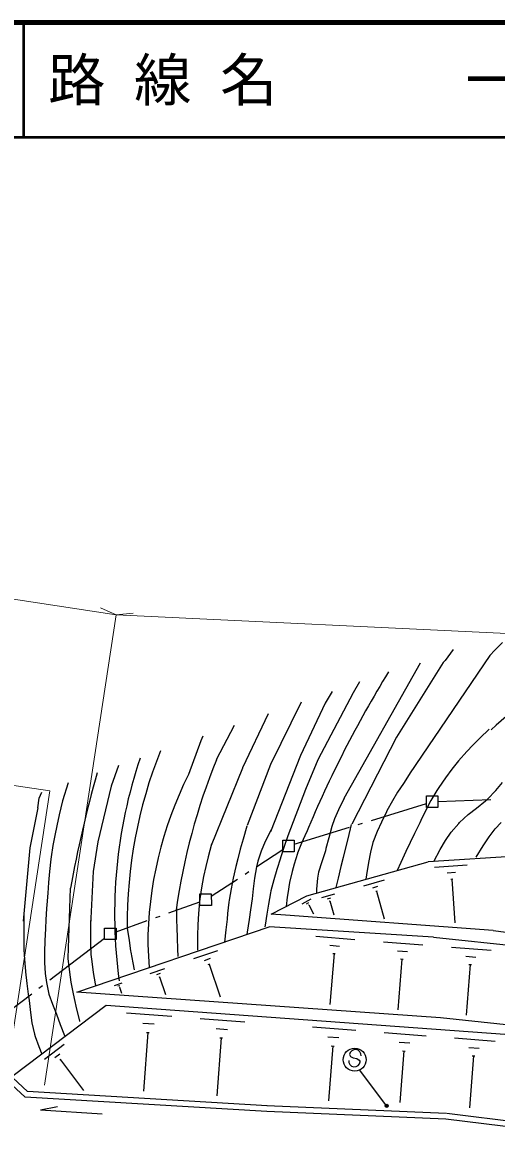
# Model space of a CAD drawing. Units: millimetres, scale not verified. Extents: x 40000 to 680000, y 20000 to 380000.
# Drawn here: x 178157 to 219449, y 281874 to 380000 of the extents above; entities that cross this region are included whole.
import ezdxf
from ezdxf.enums import TextEntityAlignment as Align

# ---------------------------------------------------------------- set-up
doc = ezdxf.new("R2010")
doc.units = ezdxf.units.MM
doc.header["$LTSCALE"] = 1000
for name, color, linetype, lineweight in [('M-BGD', 7, 'Continuous', 25), ('M-BMK-ROW', 30, 'Continuous', 25), ('M-STR-HTXT', 7, 'Continuous', 13), ('M-STR-STRC', 7, 'Continuous', 25), ('M-TTL', 2, 'Continuous', 140), ('M-TTL-LINE', 7, 'Continuous', 50)]:
    doc.layers.add(name, color=color, linetype=linetype, lineweight=lineweight)
doc.layers.add('M-TTL-TXT', color=7, linetype='Continuous')
doc.styles.add('ＭＳ ゴシック', font='')
doc.styles.get('ＭＳ ゴシック').set_extended_font_data('MS Gothic')

msp = doc.modelspace()

# ---------------------------------------------------------------- linework, layer by layer
at = {"layer": 'M-BGD'}
for p, q in [((219976, 325957), (219346, 325324)), ((219976, 325957), (219346, 325324)), ((218856, 324841), (211879, 314519)), ((218856, 324841), (211879, 314519)), ((215676, 325366), (214986, 324412)), ((215676, 325366), (214986, 324412)), ((219346, 325324), (218846, 324821)), ((219346, 325324), (218846, 324821)), ((212811, 324167), (206139, 312372)), ((212811, 324167), (206139, 312372)), ((214796, 324241), (210749, 317705)), ((214796, 324241), (210749, 317705)), ((214996, 324432), (214796, 324241)), ((214996, 324432), (214796, 324241)), ((207521, 322531), (206961, 321587)), ((207521, 322531), (206961, 321587)), ((206961, 321587), (203885, 315736)), ((206961, 321587), (203885, 315736)), ((205136, 321704), (204527, 320670)), ((205136, 321704), (204527, 320670)), ((202431, 320766), (199765, 315326)), ((202431, 320766), (199765, 315326)), ((204527, 320670), (202371, 316113)), ((204527, 320670), (202371, 316113)), ((199545, 319767), (197330, 315040)), ((199545, 319767), (197330, 315040)), ((196600, 318748), (195042, 315757)), ((196600, 318748), (195042, 315757)), ((218819, 318414), (217999, 317641)), ((218819, 318414), (217999, 317641)), ((193695, 317398), (192619, 314468)), ((193695, 317398), (192619, 314468)), ((193875, 317800), (193695, 317398)), ((193875, 317800), (193695, 317398)), ((210749, 317705), (206855, 310127)), ((210749, 317705), (206855, 310127)), ((217378, 317028), (216858, 316465)), ((217378, 317028), (216858, 316465)), ((217999, 317641), (217378, 317028)), ((217999, 317641), (217378, 317028)), ((202371, 316113), (199748, 309470)), ((202371, 316113), (199748, 309470)), ((216858, 316465), (216148, 315671)), ((216858, 316465), (216148, 315671)), ((186511, 315247), (185873, 313441)), ((186511, 315247), (185873, 313441)), ((197330, 315020), (194587, 308286)), ((197330, 315020), (194587, 308286)), ((197330, 315040), (197330, 315020)), ((197330, 315040), (197330, 315020)), ((199765, 315326), (197721, 310007)), ((199765, 315326), (197721, 310007)), ((203885, 315736), (202818, 313146)), ((203885, 315736), (202818, 313146)), ((216148, 315671), (215558, 314938)), ((216148, 315671), (215558, 314938)), ((211999, 314700), (211339, 313686)), ((211999, 314700), (211339, 313686)), ((215008, 314185), (214428, 313342)), ((215008, 314185), (214428, 313342)), ((215558, 314938), (215008, 314185)), ((215558, 314938), (215008, 314185)), ((182132, 313734), (181645, 312159)), ((182132, 313734), (181645, 312159)), ((185873, 313441), (184730, 308606)), ((185873, 313441), (184730, 308606)), ((202818, 313146), (201273, 309123)), ((202818, 313146), (201273, 309123)), ((211339, 313686), (210830, 312913)), ((211339, 313686), (210830, 312913)), ((214258, 313081), (213719, 312187)), ((214258, 313081), (213719, 312187)), ((214428, 313342), (214258, 313081)), ((214428, 313342), (214258, 313081)), ((218672, 312318), (219392, 313061)), ((218672, 312318), (219392, 313061)), ((219392, 313061), (219982, 313765)), ((219392, 313061), (219982, 313765)), ((179480, 311553), (179609, 312395)), ((179480, 311553), (179609, 312395)), ((179609, 312395), (179848, 312937)), ((179609, 312395), (179848, 312937)), ((181645, 312159), (181356, 310945)), ((181645, 312159), (181356, 310945)), ((206169, 312412), (205689, 311398)), ((206169, 312412), (205689, 311398)), ((210390, 312180), (209911, 311297)), ((210390, 312180), (209911, 311297)), ((210830, 312913), (210390, 312180)), ((210830, 312913), (210390, 312180)), ((213719, 312187), (213299, 311364)), ((213719, 312187), (213299, 311364)), ((217721, 311534), (218501, 312157)), ((217721, 311534), (218501, 312157)), ((218501, 312157), (218672, 312318)), ((218501, 312157), (218672, 312318)), ((179480, 311553), (178806, 308062)), ((179480, 311553), (178806, 308062)), ((205689, 311398), (205350, 310595)), ((205689, 311398), (205350, 310595)), ((209871, 311216), (209422, 310323)), ((209871, 311216), (209422, 310323)), ((209911, 311297), (209871, 311216)), ((209911, 311297), (209871, 311216)), ((213299, 311364), (212870, 310461)), ((213299, 311364), (212870, 310461)), ((216990, 310981), (217721, 311534)), ((216990, 310981), (217721, 311534)), ((181356, 310945), (181138, 309982)), ((181356, 310945), (181138, 309982)), ((205350, 310595), (205111, 309923)), ((205350, 310595), (205111, 309923)), ((206785, 310107), (206487, 308873)), ((206785, 310107), (206487, 308873)), ((209422, 310323), (209042, 309490)), ((209422, 310323), (209042, 309490)), ((212760, 310260), (212301, 309337)), ((212760, 310260), (212301, 309337)), ((212870, 310461), (212760, 310260)), ((212870, 310461), (212760, 310260)), ((215499, 309444), (216159, 310207)), ((215499, 309444), (216159, 310207)), ((216159, 310207), (216230, 310277)), ((216159, 310207), (216230, 310277)), ((216230, 310277), (216990, 310981)), ((216230, 310277), (216990, 310981)), ((219349, 309723), (219849, 310295)), ((219349, 309723), (219849, 310295)), ((180959, 309140), (180801, 308277)), ((180959, 309140), (180801, 308277)), ((181138, 309982), (180959, 309140)), ((181138, 309982), (180959, 309140)), ((197711, 309977), (197373, 308834)), ((197711, 309977), (197373, 308834)), ((199818, 309641), (199309, 308617)), ((199818, 309641), (199309, 308617)), ((201273, 309123), (200924, 308099)), ((201273, 309123), (200924, 308099)), ((202906, 309447), (202457, 308483)), ((202906, 309447), (202457, 308483)), ((205111, 309923), (204832, 308950)), ((205111, 309923), (204832, 308950)), ((209042, 309490), (208683, 308527)), ((209042, 309490), (208683, 308527)), ((212301, 309337), (211922, 308554)), ((212301, 309337), (211922, 308554)), ((215000, 308721), (215499, 309444)), ((215000, 308721), (215499, 309444)), ((218799, 309020), (219349, 309723)), ((218799, 309020), (219349, 309723)), ((180801, 308277), (180652, 307284)), ((180801, 308277), (180652, 307284)), ((184730, 308606), (184305, 306008)), ((184730, 308606), (184305, 306008)), ((194627, 308397), (194328, 307293)), ((194627, 308397), (194328, 307293)), ((197373, 308834), (197124, 307971)), ((197373, 308834), (197124, 307971)), ((199309, 308617), (198949, 307784)), ((199309, 308617), (198949, 307784)), ((202457, 308483), (202118, 307610)), ((202457, 308483), (202118, 307610)), ((204832, 308950), (204594, 308017)), ((204832, 308950), (204594, 308017)), ((206487, 308873), (206268, 307970)), ((206487, 308873), (206268, 307970)), ((208683, 308527), (208465, 307684)), ((208683, 308527), (208465, 307684)), ((211922, 308554), (211553, 307761)), ((211922, 308554), (211553, 307761)), ((214530, 307918), (215000, 308721)), ((214530, 307918), (215000, 308721)), ((217690, 307273), (218289, 308256)), ((217690, 307273), (218289, 308256)), ((218289, 308256), (218799, 309020)), ((218289, 308256), (218799, 309020)), ((178806, 308062), (178218, 301674)), ((178806, 308062), (178218, 301674)), ((180652, 307284), (180623, 307073)), ((180652, 307284), (180623, 307073)), ((194328, 307293), (194119, 306450)), ((194328, 307293), (194119, 306450)), ((197124, 307971), (196905, 307118)), ((197124, 307971), (196905, 307118)), ((198949, 307784), (198660, 306921)), ((198949, 307784), (198660, 306921)), ((200635, 307186), (200316, 306183)), ((200635, 307186), (200316, 306183)), ((200645, 307216), (200635, 307186)), ((200645, 307216), (200635, 307186)), ((200924, 308099), (200645, 307216)), ((200924, 308099), (200645, 307216)), ((202108, 307580), (201809, 306647)), ((202108, 307580), (201809, 306647)), ((202118, 307610), (202108, 307580)), ((202118, 307610), (202108, 307580)), ((204544, 307816), (204225, 306853)), ((204544, 307816), (204225, 306853)), ((204594, 308017), (204544, 307816)), ((204594, 308017), (204544, 307816)), ((206089, 307228), (205900, 306445)), ((206089, 307228), (205900, 306445)), ((206268, 307970), (206089, 307228)), ((206268, 307970), (206089, 307228)), ((208465, 307684), (208306, 306791)), ((208465, 307684), (208306, 306791)), ((211553, 307761), (211113, 306807)), ((211553, 307761), (211113, 306807)), ((226001, 307661), (213490, 306863)), ((226001, 307661), (213490, 306863)), ((213981, 306894), (214530, 307918)), ((213981, 306894), (214530, 307918)), ((180623, 307073), (180495, 306000)), ((180623, 307073), (180495, 306000)), ((194119, 306450), (193931, 305568)), ((194119, 306450), (193931, 305568)), ((196736, 306436), (196508, 305423)), ((196736, 306436), (196508, 305423)), ((196905, 307118), (196736, 306436)), ((196905, 307118), (196736, 306436)), ((198541, 306430), (198353, 305417)), ((198541, 306430), (198353, 305417)), ((198660, 306921), (198541, 306430)), ((198660, 306921), (198541, 306430)), ((200316, 306183), (200048, 305300)), ((200316, 306183), (200048, 305300)), ((201809, 306647), (201640, 306025)), ((201809, 306647), (201640, 306025)), ((202928, 303892), (213490, 306863)), ((202928, 303892), (213490, 306863)), ((204225, 306853), (203956, 305960)), ((204225, 306853), (203956, 305960)), ((205900, 306445), (205662, 305442)), ((205900, 306445), (205662, 305442)), ((208306, 306791), (208138, 305708)), ((208306, 306791), (208138, 305708)), ((211113, 306807), (210794, 306105)), ((211113, 306807), (210794, 306105)), ((214062, 306403), (216909, 306579)), ((214062, 306403), (216909, 306579)), ((180495, 306000), (180416, 305068)), ((180495, 306000), (180416, 305068)), ((184305, 306008), (184074, 301356)), ((184305, 306008), (184074, 301356)), ((193931, 305568), (193742, 304575)), ((193931, 305568), (193742, 304575)), ((196508, 305423), (196329, 304510)), ((196508, 305423), (196329, 304510)), ((198353, 305417), (198265, 304504)), ((198353, 305417), (198265, 304504)), ((200048, 305300), (199799, 304327)), ((200048, 305300), (199799, 304327)), ((201640, 306025), (201412, 305042)), ((201640, 306025), (201412, 305042)), ((203857, 305418), (203759, 304476)), ((203857, 305418), (203759, 304476)), ((203956, 305960), (203857, 305418)), ((203956, 305960), (203857, 305418)), ((205662, 305442), (205463, 304610)), ((205662, 305442), (205463, 304610)), ((207889, 304765), (209693, 305280)), ((207889, 304765), (209693, 305280)), ((208138, 305708), (208079, 305347)), ((208138, 305708), (208079, 305347)), ((215166, 305904), (215878, 305945)), ((215166, 305904), (215878, 305945)), ((215468, 305343), (215648, 305363)), ((215468, 305343), (215648, 305363)), ((215558, 305353), (215807, 301544)), ((215558, 305353), (215807, 301544)), ((180416, 305068), (180348, 304135)), ((180416, 305068), (180348, 304135)), ((182322, 304550), (182095, 298474)), ((182322, 304550), (182095, 298474)), ((193742, 304575), (193594, 303622)), ((193742, 304575), (193594, 303622)), ((196329, 304510), (196161, 303517)), ((196329, 304510), (196161, 303517)), ((198265, 304504), (198166, 303642)), ((198265, 304504), (198166, 303642)), ((199799, 304327), (199749, 304146)), ((199799, 304327), (199749, 304146)), ((201412, 305042), (201263, 304089)), ((201412, 305042), (201263, 304089)), ((203759, 304476), (203760, 304125)), ((203759, 304476), (203760, 304125)), ((208672, 304596), (209123, 304728)), ((208672, 304596), (209123, 304728)), ((208943, 304286), (209053, 304317)), ((208943, 304286), (209053, 304317)), ((208993, 304296), (209670, 301901)), ((208993, 304296), (209670, 301901)), ((180348, 304135), (180280, 303122)), ((180348, 304135), (180280, 303122)), ((193565, 303361), (193476, 302358)), ((193565, 303361), (193476, 302358)), ((193594, 303622), (193565, 303361)), ((193594, 303622), (193565, 303361)), ((196131, 303326), (196023, 302354)), ((196131, 303326), (196023, 302354)), ((196161, 303517), (196131, 303326)), ((196161, 303517), (196131, 303326)), ((198166, 303642), (198028, 302669)), ((198166, 303642), (198028, 302669)), ((199749, 304146), (199581, 303163)), ((199749, 304146), (199581, 303163)), ((199813, 302302), (202928, 303892)), ((199813, 302302), (202928, 303892)), ((201224, 303788), (201125, 302976)), ((201224, 303788), (201125, 302976)), ((201263, 304089), (201224, 303788)), ((201263, 304089), (201224, 303788)), ((202518, 303200), (203310, 303633)), ((202518, 303200), (203310, 303633)), ((202899, 303201), (203100, 303311)), ((202899, 303201), (203100, 303311)), ((204232, 303735), (205374, 304058)), ((204232, 303735), (205374, 304058)), ((204723, 303625), (205004, 303706)), ((204723, 303625), (205004, 303706)), ((204894, 303435), (204964, 303456)), ((204894, 303435), (204964, 303456)), ((204934, 303445), (205268, 302233)), ((204934, 303445), (205268, 302233)), ((178277, 302316), (178269, 301073)), ((178277, 302316), (178269, 301073)), ((180251, 302781), (180183, 301789)), ((180251, 302781), (180183, 301789)), ((180280, 303122), (180251, 302781)), ((180280, 303122), (180251, 302781)), ((191561, 302785), (191583, 301753)), ((191561, 302785), (191583, 301753)), ((193476, 302358), (193428, 301366)), ((193476, 302358), (193428, 301366)), ((196023, 302354), (195984, 301852)), ((196023, 302354), (195984, 301852)), ((198028, 302669), (197899, 301826)), ((198028, 302669), (197899, 301826)), ((199452, 302281), (199294, 301338)), ((199452, 302281), (199294, 301338)), ((199581, 303163), (199452, 302281)), ((199581, 303163), (199452, 302281)), ((201077, 302214), (199813, 302302)), ((201077, 302214), (199813, 302302)), ((203060, 303081), (203110, 303111)), ((203060, 303081), (203110, 303111)), ((203090, 303101), (203513, 302309)), ((203090, 303101), (203513, 302309)), ((180183, 301789), (180154, 301037)), ((180183, 301789), (180154, 301037)), ((184093, 301747), (184066, 300574)), ((184093, 301747), (184066, 300574)), ((191583, 301753), (191604, 301161)), ((191583, 301753), (191604, 301161)), ((193428, 301366), (193400, 300423)), ((193428, 301366), (193400, 300423)), ((195984, 301852), (195876, 300930)), ((195984, 301852), (195876, 300930)), ((197899, 301826), (197731, 300723)), ((197899, 301826), (197731, 300723)), ((199294, 301338), (199274, 301177)), ((199294, 301338), (199274, 301177)), ((219147, 300859), (201077, 302214)), ((219147, 300859), (201077, 302214)), ((178269, 301073), (178261, 300090)), ((178269, 301073), (178261, 300090)), ((180154, 301037), (180106, 299964)), ((180154, 301037), (180106, 299964)), ((182883, 295488), (199655, 301188)), ((182883, 295488), (199655, 301188)), ((184066, 300574), (184067, 299671)), ((184066, 300574), (184067, 299671)), ((187283, 301072), (187436, 299999)), ((187283, 301072), (187436, 299999)), ((191604, 301161), (191636, 300199)), ((191604, 301161), (191636, 300199)), ((193400, 300423), (193412, 299440)), ((193400, 300423), (193412, 299440)), ((195876, 300930), (195758, 299867)), ((195876, 300930), (195758, 299867)), ((197731, 300723), (197701, 300522)), ((197731, 300723), (197701, 300522)), ((213955, 300286), (199655, 301188)), ((213955, 300286), (199655, 301188)), ((203698, 300365), (207097, 300091)), ((203698, 300365), (207097, 300091)), ((213955, 300286), (236900, 297909)), ((213955, 300286), (236900, 297909)), ((219147, 300859), (234853, 298927)), ((219147, 300859), (234853, 298927)), ((178261, 300090), (178283, 299228)), ((178261, 300090), (178283, 299228)), ((180106, 299964), (180078, 299011)), ((180106, 299964), (180078, 299011)), ((184067, 299671), (184119, 298789)), ((184067, 299671), (184119, 298789)), ((187436, 299999), (187578, 299097)), ((187436, 299999), (187578, 299097)), ((189061, 299642), (189123, 298639)), ((189061, 299642), (189123, 298639)), ((191636, 300199), (191668, 299286)), ((191636, 300199), (191668, 299286)), ((191668, 299286), (191700, 298595)), ((191668, 299286), (191700, 298595)), ((193412, 299440), (193413, 299160)), ((193412, 299440), (193413, 299160)), ((204922, 299585), (205775, 299517)), ((204922, 299585), (205775, 299517)), ((209604, 299896), (213034, 299623)), ((209604, 299896), (213034, 299623)), ((215541, 299417), (218990, 299144)), ((215541, 299417), (218990, 299144)), ((178283, 299228), (178325, 298346)), ((178283, 299228), (178325, 298346)), ((178325, 298346), (178408, 297323)), ((178325, 298346), (178408, 297323)), ((180078, 299011), (180080, 298089)), ((180078, 299011), (180080, 298089)), ((182095, 298434), (182248, 297251)), ((182095, 298434), (182248, 297251)), ((184119, 298789), (184181, 298157)), ((184119, 298789), (184181, 298157)), ((187578, 299097), (187598, 298977)), ((187578, 299097), (187598, 298977)), ((187598, 298977), (187761, 298065)), ((187598, 298977), (187761, 298065)), ((189123, 298639), (189195, 297637)), ((189123, 298639), (189195, 297637)), ((193084, 298427), (195168, 299133)), ((193084, 298427), (195168, 299133)), ((194007, 298269), (194528, 298450)), ((194007, 298269), (194528, 298450)), ((205295, 298864), (204933, 294422)), ((205295, 298864), (204933, 294422)), ((205185, 298874), (205395, 298864)), ((205185, 298874), (205395, 298864)), ((210839, 299107), (211691, 299038)), ((210839, 299107), (211691, 299038)), ((211212, 298385), (210860, 293943)), ((211212, 298385), (210860, 293943)), ((211101, 298395), (211312, 298376)), ((211101, 298395), (211312, 298376)), ((216776, 298628), (217638, 298560)), ((216776, 298628), (217638, 298560)), ((178408, 297323), (178408, 297263)), ((178408, 297323), (178408, 297263)), ((180080, 298089), (180143, 297116)), ((180080, 298089), (180143, 297116)), ((184181, 298157), (184313, 297215)), ((184181, 298157), (184313, 297215)), ((187761, 298065), (187882, 297453)), ((187761, 298065), (187882, 297453)), ((189277, 297136), (190569, 297570)), ((189277, 297136), (190569, 297570)), ((194338, 297918), (194468, 297969)), ((194338, 297918), (194468, 297969)), ((194408, 297939), (195377, 295103)), ((194408, 297939), (195377, 295103)), ((217158, 297907), (216807, 293484)), ((217158, 297907), (216807, 293484)), ((217048, 297917), (217259, 297897)), ((217048, 297917), (217259, 297897)), ((178408, 297263), (178520, 296240)), ((178408, 297263), (178520, 296240)), ((180143, 297116), (180234, 296334)), ((180143, 297116), (180234, 296334)), ((182248, 297251), (182380, 296369)), ((182248, 297251), (182380, 296369)), ((182380, 296369), (182532, 295497)), ((182380, 296369), (182532, 295497)), ((184313, 297215), (184496, 296223)), ((184313, 297215), (184496, 296223)), ((189848, 297037), (190169, 297148)), ((189848, 297037), (190169, 297148)), ((190059, 296816), (190139, 296847)), ((190059, 296816), (190139, 296847)), ((190099, 296837), (190624, 295294)), ((190099, 296837), (190624, 295294)), ((178520, 296240), (178642, 295308)), ((178520, 296240), (178642, 295308)), ((180234, 296334), (180457, 295332)), ((180234, 296334), (180457, 295332)), ((182532, 295497), (182654, 294936)), ((182532, 295497), (182654, 294936)), ((214571, 293269), (182883, 295488)), ((214571, 293269), (182883, 295488)), ((184496, 296223), (184536, 296053)), ((184496, 296223), (184536, 296053)), ((186181, 296076), (186832, 296298)), ((186181, 296076), (186832, 296298)), ((186471, 296037), (186632, 296087)), ((186471, 296037), (186632, 296087)), ((186572, 295927), (186612, 295937)), ((186572, 295927), (186612, 295937)), ((186592, 295927), (186774, 295416)), ((186592, 295927), (186774, 295416)), ((178642, 295308), (178724, 294757)), ((178642, 295308), (178724, 294757)), ((178724, 294757), (178846, 293725)), ((178724, 294757), (178846, 293725)), ((180457, 295332), (180770, 294461)), ((180457, 295332), (180770, 294461)), ((180770, 294461), (181113, 293569)), ((180770, 294461), (181113, 293569)), ((182654, 294936), (182846, 294014)), ((182654, 294936), (182846, 294014)), ((185452, 294340), (177334, 288217)), ((185452, 294340), (177334, 288217)), ((178846, 293725), (178979, 292812)), ((178846, 293725), (178979, 292812)), ((181113, 293569), (181445, 292687)), ((181113, 293569), (181445, 292687)), ((182846, 294014), (183109, 293002)), ((182846, 294014), (183109, 293002)), ((220189, 291817), (185452, 294340)), ((220189, 291817), (185452, 294340)), ((187228, 293702), (191159, 293400)), ((187228, 293702), (191159, 293400)), ((178979, 292812), (179211, 291840)), ((178979, 292812), (179211, 291840)), ((181445, 292687), (181828, 291716)), ((181445, 292687), (181828, 291716)), ((183109, 293002), (183119, 292942)), ((183109, 293002), (183119, 292942)), ((188644, 292803), (189627, 292725)), ((188644, 292803), (189627, 292725)), ((193646, 293215), (197527, 292922)), ((193646, 293215), (197527, 292922)), ((203424, 292463), (207184, 292171)), ((203424, 292463), (207184, 292171)), ((240997, 290408), (214571, 293269)), ((240997, 290408), (214571, 293269)), ((179211, 291840), (179272, 291630)), ((179211, 291840), (179272, 291630)), ((179272, 291630), (179575, 290748)), ((179272, 291630), (179575, 290748)), ((181828, 291716), (181869, 291635)), ((181828, 291716), (181869, 291635)), ((189077, 291982), (188687, 286857)), ((189077, 291982), (188687, 286857)), ((188947, 291991), (189197, 291972)), ((188947, 291991), (189197, 291972)), ((195042, 292325), (196015, 292257)), ((195042, 292325), (196015, 292257)), ((195465, 291514), (195084, 286470)), ((195465, 291514), (195084, 286470)), ((195344, 291524), (195585, 291504)), ((195344, 291524), (195585, 291504)), ((204769, 291604), (205712, 291536)), ((204769, 291604), (205712, 291536)), ((209651, 291985), (213321, 291692)), ((209651, 291985), (213321, 291692)), ((215778, 291507), (219328, 291224)), ((215778, 291507), (219328, 291224)), ((179575, 290748), (179837, 290097)), ((179575, 290748), (179837, 290097)), ((180068, 289646), (181790, 290953)), ((180068, 289646), (181790, 290953)), ((205182, 290813), (204811, 286019)), ((205182, 290813), (204811, 286019)), ((205061, 290823), (205302, 290803)), ((205061, 290823), (205302, 290803)), ((210976, 291146), (211889, 291068)), ((210976, 291146), (211889, 291068)), ((217053, 290688), (217946, 290619)), ((217053, 290688), (217946, 290619)), ((180980, 289789), (181411, 290120)), ((180980, 289789), (181411, 290120)), ((181402, 289569), (181502, 289649)), ((181402, 289569), (181502, 289649)), ((181452, 289609), (183473, 286926)), ((181452, 289609), (183473, 286926)), ((211369, 290375), (211028, 285892)), ((211369, 290375), (211028, 285892)), ((211259, 290385), (211489, 290365)), ((211259, 290385), (211489, 290365)), ((217446, 289947), (217095, 285404)), ((217446, 289947), (217095, 285404)), ((217336, 289956), (217556, 289937)), ((217336, 289956), (217556, 289937)), ((177314, 288026), (178600, 286836)), ((177314, 288026), (178600, 286836)), ((177235, 287414), (178391, 286344)), ((177235, 287414), (178391, 286344)), ((199458, 285587), (178600, 286836)), ((199458, 285587), (178600, 286836)), ((199429, 285096), (178391, 286344)), ((199429, 285096), (178391, 286344)), ((215070, 284928), (199448, 285587)), ((215070, 284928), (199448, 285587)), ((179737, 285234), (181210, 285528)), ((179737, 285234), (181210, 285528)), ((179737, 285234), (185092, 284885)), ((179737, 285234), (185092, 284885)), ((215051, 284427), (199429, 285096)), ((215051, 284427), (199429, 285096)), ((235860, 282366), (215110, 284928)), ((235860, 282366), (215110, 284928)), ((235801, 281874), (215051, 284427)), ((235801, 281874), (215051, 284427))]:
    msp.add_line(p, q, dxfattribs=at)
for centre, radius, start, end in [((294679, 271311), 99381, 148.38864, 157.46099), ((294679, 271311), 99381, 148.38864, 157.46099), ((228776, 308620), 13806, 60.46172, 135.11467), ((228776, 308620), 13806, 60.46172, 135.11467), ((227317, 301558), 40035, 158.06101, 180.67042), ((227317, 301558), 40035, 158.06101, 180.67042), ((229090, 302284), 42913, 161.51059, 187.77259), ((229090, 302284), 42913, 161.51059, 187.77259), ((246592, 294952), 55586, 158.02321, 172.01828), ((246592, 294952), 55586, 158.02321, 172.01828), ((287108, 285553), 106490, 164.16852, 169.72612), ((287108, 285553), 106490, 164.16852, 169.72612), ((222549, 299442), 33488, 153.3545, 179.86649), ((222549, 299442), 33488, 153.3545, 179.86649)]:
    msp.add_arc(centre, radius, start, end, dxfattribs=at)
at = {"layer": 'M-BMK-ROW'}
for p, q in [((213347, 312597), (214350, 312600)), ((213347, 312597), (214350, 312600)), ((213349, 311595), (213347, 312597)), ((213349, 311595), (213347, 312597)), ((214350, 312600), (214352, 311597)), ((214350, 312600), (214352, 311597)), ((214351, 312108), (218947, 312275)), ((214351, 312108), (218947, 312275)), ((208548, 310462), (213348, 311936)), ((208548, 310462), (213348, 311936)), ((214352, 311597), (213349, 311595)), ((214352, 311597), (213349, 311595)), ((207401, 310110), (207783, 310227)), ((207401, 310110), (207783, 310227)), ((201836, 308402), (206636, 309875)), ((201836, 308402), (206636, 309875)), ((200832, 308741), (201835, 308743)), ((200832, 308741), (201835, 308743)), ((200834, 307738), (200832, 308741)), ((200834, 307738), (200832, 308741)), ((201835, 308743), (201837, 307740)), ((201835, 308743), (201837, 307740)), ((198559, 306441), (200834, 307919)), ((198559, 306441), (200834, 307919)), ((201837, 307740), (200834, 307738)), ((201837, 307740), (200834, 307738)), ((194606, 303875), (196881, 305352)), ((194606, 303875), (196881, 305352)), ((197552, 305788), (197888, 306006)), ((197552, 305788), (197888, 306006)), ((190899, 302402), (193605, 303371)), ((190899, 302402), (193605, 303371)), ((193603, 304053), (194606, 304055)), ((193603, 304053), (194606, 304055)), ((193605, 303050), (193603, 304053)), ((193605, 303050), (193603, 304053)), ((194606, 304055), (194608, 303053)), ((194606, 304055), (194608, 303053)), ((194608, 303053), (193605, 303050)), ((194608, 303053), (193605, 303050)), ((186311, 300759), (189016, 301728)), ((186311, 300759), (189016, 301728)), ((189770, 301998), (190146, 302132)), ((189770, 301998), (190146, 302132)), ((185308, 301078), (186310, 301080)), ((185308, 301078), (186310, 301080)), ((185310, 300075), (185308, 301078)), ((185310, 300075), (185308, 301078)), ((186310, 301080), (186312, 300077)), ((186310, 301080), (186312, 300077)), ((180544, 296563), (185310, 300195)), ((180544, 296563), (185310, 300195)), ((186312, 300077), (185310, 300075)), ((186312, 300077), (185310, 300075)), ((179590, 295836), (179908, 296079)), ((179590, 295836), (179908, 296079)), ((174188, 291719), (178954, 295351)), ((174188, 291719), (178954, 295351))]:
    msp.add_line(p, q, dxfattribs=at)
at = {"layer": 'M-STR-HTXT'}
for p, q in [((80169, 344569), (186312, 328372)), ((80169, 344569), (186312, 328372)), ((184937, 328980), (186312, 328372)), ((184937, 328980), (186312, 328372)), ((186312, 328372), (180063, 287380)), ((186312, 328372), (180063, 287380)), ((186305, 328371), (187809, 328534)), ((186305, 328371), (187809, 328534)), ((186312, 328372), (288943, 323537)), ((186312, 328372), (288943, 323537)), ((158003, 316470), (180530, 313029)), ((158003, 316470), (180530, 313029)), ((180530, 313029), (176930, 289389)), ((180530, 313029), (176930, 289389))]:
    msp.add_line(p, q, dxfattribs=at)
at = {"layer": 'M-STR-STRC'}
for p, q in [((206647, 290054), (206738, 289904)), ((206647, 290054), (206738, 289904)), ((206738, 289904), (206969, 289764)), ((206738, 289904), (206969, 289764)), ((206969, 289764), (207270, 289724)), ((206969, 289764), (207270, 289724)), ((207270, 289724), (207490, 289564)), ((207270, 289724), (207490, 289564)), ((207490, 289564), (207581, 289434)), ((207490, 289564), (207581, 289434)), ((209795, 285709), (207542, 288702)), ((209795, 285709), (207542, 288702)), ((209845, 285549), (209915, 285619)), ((209845, 285549), (209915, 285619))]:
    msp.add_line(p, q, dxfattribs=at)
for centre, radius in [((207099, 289614), 1003), ((207099, 289614), 1003), ((209885, 285589), 140), ((209885, 285589), 140), ((209885, 285589), 110), ((209885, 285589), 110), ((209885, 285589), 80.2), ((209885, 285589), 80.2), ((209885, 285589), 50.1), ((209885, 285589), 50.1), ((209885, 285589), 20.1), ((209885, 285589), 20.1)]:
    msp.add_circle(centre, radius, dxfattribs=at)
for centre, start, end in [((207149, 289995), 352.97823, 172.97823), ((207149, 289995), 352.97823, 172.97823), ((207080, 289493), 172.97823, 352.97823), ((207080, 289493), 172.97823, 352.97823)]:
    msp.add_arc(centre, 501, start, end, dxfattribs=at)
at = {"layer": 'M-TTL'}
msp.add_line((680000, 380000), (40000, 380000), dxfattribs=at)
at = {"layer": 'M-TTL-LINE'}
for p, q in [((178250, 380000), (178250, 370000)), ((40000, 370000), (680000, 370000))]:
    msp.add_line(p, q, dxfattribs=at)

# ---------------------------------------------------------------- texts
at = {"layer": 'M-TTL-TXT', "style": 'ＭＳ ゴシック'}
for s, p in [('路 線 名', (180380, 375000)), ('一般県道\u3000山口阿知須宇部線', (216734, 375000))]:
    msp.add_text(s, height=3666, dxfattribs=at).set_placement(p, align=Align.MIDDLE_LEFT)

doc.saveas('drawing.dxf')
